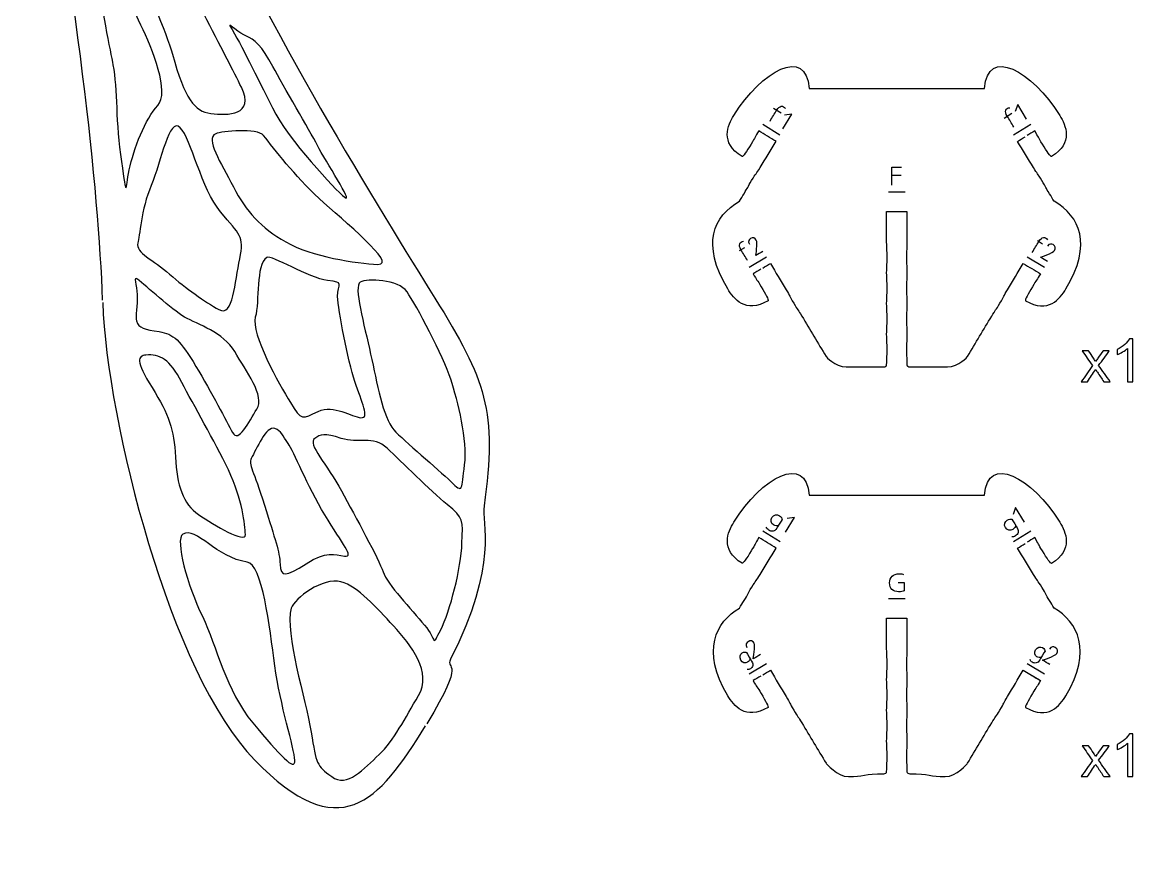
# Model space of a CAD drawing. Extents: x 0 to 1200, y 0 to 700.
# Drawn here: x 551.3 to 715.8, y 163.7 to 285.8 of the extents above; entities that cross this region are included whole.
import ezdxf

# ---------------------------------------------------------------- set-up
doc = ezdxf.new("R2010")
doc.units = 0
doc.header["$MEASUREMENT"] = 0
doc.layers.add('DEFAULT', color=7, linetype='CONTINUOUS')

msp = doc.modelspace()

# ---------------------------------------------------------------- linework, layer by layer
at = {"layer": 'DEFAULT', "color": 7}
for points in [[(662.6, 273.09), (663.73, 272.4)], [(700.06, 271.48), (698.74, 273.64), (698.37, 272.61)], [(663.96, 270.05), (665.28, 272.21), (664.2, 272.07)], [(696.73, 271.65), (697.86, 272.35)], [(663.54, 269.13), (660.99, 270.7)], [(700.69, 270.69), (698.13, 269.13)], [(680.13, 261.73), (680.13, 264.35), (681.55, 264.35)], [(680.13, 263.2), (681.47, 263.2)], [(679.59, 260.73), (682.09, 260.73)], [(701.67, 253.5), (702.44, 253.04)], [(657.57, 252.03), (658.33, 252.49)], [(661.56, 251.06), (658.99, 249.52)], [(702.7, 249.52), (700.13, 251.06)], [(699.76, 211.81), (698.44, 213.97), (698.08, 212.94)], [(664.35, 210.33), (665.67, 212.49), (664.59, 212.34)], [(663.55, 208.88), (660.99, 210.45)], [(700.69, 210.44), (698.13, 208.88)], [(679.59, 200.48), (682.09, 200.48)], [(661.56, 190.81), (658.99, 189.27)], [(702.7, 189.27), (700.13, 190.81)], [(699.56, 189.86), (702.14, 188.32)]]:
    msp.add_lwpolyline(points, dxfattribs=at)
at = {"layer": 'DEFAULT', "color": 1}
for points, knots in [([(563.24, 244.68), (562.67, 261.02), (559.54, 289.9), (552.41, 327.84), (551.34, 333.59), (551.82, 332.93), (553.33, 337.23), (554.01, 339.17), (552.97, 347.73), (552.97, 351.52), (552.96, 353.68), (555.74, 355.42), (558.61, 355.42), (558.61, 354.29), (558.68, 354.42), (558.67, 353.15), (558.68, 351.89), (558.61, 352.01), (558.62, 350.88), (558.62, 349.36), (558.62, 347.85), (558.62, 346.33), (559.06, 346.33), (559.5, 346.33), (559.95, 346.33)], [0, 0, 0, 0, 1, 1, 1, 2, 2, 2, 3, 3, 3, 4, 4, 4, 5, 5, 5, 6, 6, 6, 18.896001, 18.896001, 18.896001, 22.652005, 22.652005, 22.652005, 22.652005]), ([(560.3, 346.33), (560.74, 346.33), (561.18, 346.33), (561.62, 346.33), (561.62, 347.85), (561.62, 349.36), (561.62, 350.88), (561.61, 352.02), (561.55, 351.89), (561.55, 353.16), (561.55, 354.42), (561.62, 354.29), (561.62, 355.42), (564.49, 355.43), (567.26, 353.69), (567.26, 351.53), (567.27, 343.63), (570.08, 342.55), (570.33, 339.6), (570.64, 335.99), (567.5, 334.97), (568.73, 332.77), (569.97, 330.56), (570.83, 327.93), (571.52, 321.34), (572.21, 314.76), (571.56, 325.12), (579.54, 304.4), (585.81, 288.1), (604.92, 256.98), (612.45, 244.95), (619.98, 232.92), (621.73, 228.15), (619.73, 214.19), (619.37, 211.73), (621.92, 205.63), (614.76, 191.48), (613.91, 189.78), (617.29, 191.84), (611.25, 181.93)], [0, 0, 0, 0, 3.746001, 3.746001, 3.746001, 16.652002, 16.652002, 16.652002, 17.652002, 17.652002, 17.652002, 18.652002, 18.652002, 18.652002, 19.652002, 19.652002, 19.652002, 20.652002, 20.652002, 20.652002, 21.652002, 21.652002, 21.652002, 22.652002, 22.652002, 22.652002, 23.652002, 23.652002, 23.652002, 24.652002, 24.652002, 24.652002, 25.652002, 25.652002, 25.652002, 26.652002, 26.652002, 26.652002, 27.652002, 27.652002, 27.652002, 27.652002]), ([(558.56, 323.63), (559.95, 320.47), (567.44, 307.53), (571.29, 300.23), (575.14, 292.94), (581.73, 280.42), (583.79, 276.21), (585.84, 272.01), (581.76, 272.02), (579.28, 272.33), (576.8, 272.64), (575.46, 274.43), (573.57, 281.11), (571.69, 287.79), (562.46, 307.08), (560.18, 311.82), (557.9, 316.56), (557.91, 325.1), (558.56, 323.63)], [1, 1, 1, 1, 2, 2, 2, 3, 3, 3, 4, 4, 4, 5, 5, 5, 6, 6, 6, 7, 7, 7, 7]), ([(561.56, 302.89), (563.23, 299.9), (567.13, 288.9), (568.89, 285.41), (570.66, 281.91), (573.2, 275.39), (571.4, 273.51), (569.59, 271.62), (567.81, 266.99), (567.18, 264), (566.56, 261), (566.9, 259.49), (566.02, 265.21), (565.13, 270.93), (565.48, 275.86), (564.77, 279.54), (564.06, 283.22), (559.3, 306.96), (561.56, 302.89)], [1, 1, 1, 1, 2, 2, 2, 3, 3, 3, 4, 4, 4, 5, 5, 5, 6, 6, 6, 7, 7, 7, 7]), ([(599.09, 259.92), (597.71, 261.01), (590.8, 268.35), (588.38, 273.16), (585.96, 277.96), (583.88, 282.33), (582.09, 285.32), (581.81, 285.79), (583.54, 284.13), (584.56, 283.76), (585.59, 283.38), (586.89, 282.29), (588.45, 279.3), (590.01, 276.31), (593.88, 269.88), (595.05, 267.58), (596.24, 265.28), (600.48, 258.82), (599.09, 259.92)], [1, 1, 1, 1, 2, 2, 2, 3, 3, 3, 4, 4, 4, 5, 5, 5, 6, 6, 6, 7, 7, 7, 7]), ([(660.69, 249.25), (660.31, 249.03), (659.93, 248.8), (659.55, 248.57), (660.13, 247.6), (660.13, 247.74), (660.77, 246.66), (661.42, 245.57), (661.91, 244.69), (661.77, 244.6), (658.42, 242.6), (656.67, 244.92), (655.82, 246.34), (651.81, 253.03), (653.73, 257.09), (657.54, 259.33), (657.77, 259.7), (657.99, 260.07), (658.22, 260.44), (658.81, 261.4), (658.69, 261.33), (659.35, 262.41), (660.01, 263.49), (660, 263.34), (660.59, 264.32), (661.39, 265.61), (662.18, 266.9), (662.97, 268.2), (662.12, 268.72), (661.27, 269.24), (660.41, 269.76), (659.82, 268.79), (659.93, 268.86), (659.27, 267.79), (658.61, 266.71), (658.06, 265.87), (657.92, 265.95), (654.6, 267.99), (655.84, 270.62), (656.7, 272.03), (660.78, 278.68), (667.48, 282.28), (667.84, 276.03), (676.51, 276.03), (685.18, 276.03), (693.84, 276.03), (694.2, 282.28), (700.9, 278.68), (704.98, 272.02), (705.84, 270.62), (707.08, 267.98), (703.75, 265.94), (703.62, 265.86), (703.06, 266.7), (702.4, 267.79), (701.74, 268.86), (701.86, 268.78), (701.26, 269.75), (700.89, 269.52), (700.51, 269.29), (700.13, 269.06)], [0, 0, 0, 0, 3.761827, 3.761827, 3.761827, 4.761827, 4.761827, 4.761827, 5.761827, 5.761827, 5.761827, 6.761827, 6.761827, 6.761827, 7.761827, 7.761827, 7.761827, 11.442316, 11.442316, 11.442316, 12.442316, 12.442316, 12.442316, 13.442316, 13.442316, 13.442316, 26.342476, 26.342476, 26.342476, 34.844011, 34.844011, 34.844011, 35.844011, 35.844011, 35.844011, 36.844011, 36.844011, 36.844011, 37.844011, 37.844011, 37.844011, 38.844011, 38.844011, 38.844011, 112.544011, 112.544011, 112.544011, 113.544011, 113.544011, 113.544011, 114.544011, 114.544011, 114.544011, 115.544011, 115.544011, 115.544011, 116.544011, 116.544011, 116.544011, 120.305941, 120.305941, 120.305941, 120.305941]), ([(570.44, 261.67), (571.95, 265.3), (573.08, 271.88), (574.73, 270.21), (576.38, 268.55), (577.84, 261.19), (580.71, 257.74), (583.58, 254.3), (584.24, 254.23), (583.54, 250.82), (582.83, 247.4), (582.59, 242.07), (580.47, 243.27), (578.35, 244.46), (575.57, 246.39), (573.16, 248.53), (570.74, 250.67), (568.08, 251.65), (568.47, 253.16), (568.72, 254.09), (568.92, 258.05), (570.44, 261.67)], [1, 1, 1, 1, 2, 2, 2, 3, 3, 3, 4, 4, 4, 5, 5, 5, 6, 6, 6, 7, 7, 7, 8, 8, 8, 8]), ([(603.98, 249.98), (600.92, 250.07), (594.07, 251.16), (590.38, 253.29), (586.69, 255.41), (584.49, 257.77), (582.61, 261.47), (580.71, 265.16), (578.39, 268.59), (579.99, 269.32), (580.89, 269.73), (586.15, 270.21), (587.07, 269.05), (588.7, 267.02), (591.68, 263.09), (595.29, 259.75), (598.9, 256.42), (607.03, 249.88), (603.98, 249.98)], [1, 1, 1, 1, 2, 2, 2, 3, 3, 3, 4, 4, 4, 5, 5, 5, 6, 6, 6, 7, 7, 7, 7]), ([(660.99, 249.43), (661.37, 249.66), (661.75, 249.89), (662.13, 250.11), (662.9, 248.81), (663.68, 247.51), (664.46, 246.21), (665.04, 245.23), (664.92, 245.31), (665.57, 244.23), (666.22, 243.14), (666.21, 243.28), (666.79, 242.31), (667.98, 240.32), (669.17, 238.33), (670.36, 236.34), (670.36, 236.34), (671.66, 234.8), (673.35, 234.8), (675.49, 234.8), (676.07, 234.79), (678.92, 234.79), (679.15, 234.79), (679.34, 234.92), (679.34, 235.08), (679.34, 236.22), (679.41, 236.09), (679.41, 237.35), (679.41, 238.62), (679.34, 238.49), (679.34, 239.63), (679.34, 240.76), (679.41, 240.64), (679.41, 241.9), (679.41, 243.16), (679.34, 243.04), (679.34, 244.18), (679.34, 245.32), (679.41, 245.18), (679.41, 246.45), (679.41, 247.71), (679.34, 247.59), (679.34, 248.73), (679.34, 249.86), (679.41, 249.74), (679.41, 251), (679.41, 252.26), (679.34, 252.14), (679.34, 253.28), (679.34, 254.79), (679.34, 256.31), (679.34, 257.82), (680.34, 257.82), (681.34, 257.82), (682.34, 257.82), (682.34, 256.31), (682.34, 254.79), (682.34, 253.28), (682.34, 252.14), (682.28, 252.26), (682.28, 251), (682.28, 249.74), (682.34, 249.86), (682.34, 248.73), (682.34, 247.59), (682.28, 247.71), (682.28, 246.45), (682.28, 245.18), (682.34, 245.32), (682.34, 244.18), (682.34, 243.04), (682.28, 243.16), (682.28, 241.9), (682.28, 240.64), (682.34, 240.76), (682.34, 239.63), (682.34, 238.49), (682.28, 238.62), (682.28, 237.35), (682.28, 236.09), (682.34, 236.22), (682.34, 235.08), (682.34, 234.92), (682.54, 234.79), (682.77, 234.79), (685.61, 234.79), (686.2, 234.8), (688.34, 234.8), (690.03, 234.8), (691.33, 236.34), (691.33, 236.34), (692.51, 238.33), (693.7, 240.32), (694.89, 242.3), (695.48, 243.28), (695.46, 243.14), (696.11, 244.23), (696.76, 245.31), (696.64, 245.23), (697.23, 246.21), (698.01, 247.51), (698.78, 248.81), (699.56, 250.11), (700.42, 249.6), (701.28, 249.09), (702.14, 248.57), (701.55, 247.6), (701.56, 247.74), (700.92, 246.66), (700.27, 245.57), (699.78, 244.69), (699.91, 244.6), (703.26, 242.6), (705.02, 244.92), (705.87, 246.34), (709.88, 253.03), (707.95, 257.08), (704.14, 259.32), (703.91, 259.69), (703.68, 260.06), (703.46, 260.43), (702.86, 261.39), (702.98, 261.32), (702.32, 262.4), (701.66, 263.48), (701.67, 263.34), (701.08, 264.31), (700.29, 265.6), (699.5, 266.89), (698.71, 268.19), (699.08, 268.42), (699.46, 268.65), (699.84, 268.88)], [0, 0, 0, 0, 3.754619, 3.754619, 3.754619, 16.634546, 16.634546, 16.634546, 17.634546, 17.634546, 17.634546, 18.634546, 18.634546, 18.634546, 38.332881, 38.332881, 38.332881, 39.332881, 39.332881, 39.332881, 40.332881, 40.332881, 40.332881, 41.332881, 41.332881, 41.332881, 42.332881, 42.332881, 42.332881, 43.332881, 43.332881, 43.332881, 44.332881, 44.332881, 44.332881, 45.332881, 45.332881, 45.332881, 46.332881, 46.332881, 46.332881, 47.332881, 47.332881, 47.332881, 48.332881, 48.332881, 48.332881, 49.332881, 49.332881, 49.332881, 62.222881, 62.222881, 62.222881, 70.722881, 70.722881, 70.722881, 83.612881, 83.612881, 83.612881, 84.612881, 84.612881, 84.612881, 85.612881, 85.612881, 85.612881, 86.612881, 86.612881, 86.612881, 87.612881, 87.612881, 87.612881, 88.612881, 88.612881, 88.612881, 89.612881, 89.612881, 89.612881, 90.612881, 90.612881, 90.612881, 91.612881, 91.612881, 91.612881, 92.612881, 92.612881, 92.612881, 93.612881, 93.612881, 93.612881, 94.612881, 94.612881, 94.612881, 114.300603, 114.300603, 114.300603, 115.300603, 115.300603, 115.300603, 116.300603, 116.300603, 116.300603, 129.186169, 129.186169, 129.186169, 137.694218, 137.694218, 137.694218, 138.694218, 138.694218, 138.694218, 139.694218, 139.694218, 139.694218, 140.694218, 140.694218, 140.694218, 141.694218, 141.694218, 141.694218, 145.394543, 145.394543, 145.394543, 146.394543, 146.394543, 146.394543, 147.394543, 147.394543, 147.394543, 160.290003, 160.290003, 160.290003, 164.041696, 164.041696, 164.041696, 164.041696]), ([(595.15, 228.19), (592.8, 227.11), (592.74, 226.77), (591.04, 229.5), (589.36, 232.22), (585.18, 239.78), (585.85, 242.14), (586.51, 244.51), (585.88, 249.87), (587.54, 251), (588.23, 251.45), (593.82, 247.92), (596.53, 247.6), (599.24, 247.27), (597.98, 247.18), (598.04, 245.2), (598.1, 243.22), (599.56, 235.75), (600.6, 232.62), (601.64, 229.49), (602.85, 227.15), (601.48, 227.27), (600.11, 227.39), (597.51, 229.26), (595.15, 228.19)], [1, 1, 1, 1, 2, 2, 2, 3, 3, 3, 4, 4, 4, 5, 5, 5, 6, 6, 6, 7, 7, 7, 8, 8, 8, 9, 9, 9, 9]), ([(568.4, 247.8), (569.72, 246.76), (573.4, 243.33), (575.38, 242.18), (577.37, 241.03), (581.11, 239.94), (582.8, 237.06), (584.49, 234.17), (587.32, 230.45), (586.09, 228.54), (584.84, 226.65), (583.37, 223.41), (582.48, 225.07), (581.58, 226.74), (579.39, 230.97), (577.05, 234.87), (574.71, 238.77), (573.76, 239.68), (571.63, 240.01), (569.49, 240.35), (568.53, 240.5), (568.25, 241.61), (568.09, 242.2), (568.43, 243.89), (568.36, 245.5), (568.29, 246.89), (567.74, 248.32), (568.4, 247.8)], [1, 1, 1, 1, 2, 2, 2, 3, 3, 3, 4, 4, 4, 5, 5, 5, 6, 6, 6, 7, 7, 7, 8, 8, 8, 9, 9, 9, 10, 10, 10, 10]), ([(614.8, 217.81), (612.91, 219.69), (607.83, 223.8), (606.37, 225.49), (604.69, 227.42), (603.89, 232.37), (602.93, 236.7), (601.98, 241.03), (600.35, 246.77), (601.38, 247.35), (602.42, 247.93), (607.01, 247.77), (608.33, 245.9), (609.66, 244.03), (613.7, 236.27), (614.78, 232.97), (615.86, 229.68), (617.33, 223.94), (616.85, 220.29), (616.37, 216.63), (616.69, 215.92), (614.8, 217.81)], [1, 1, 1, 1, 2, 2, 2, 3, 3, 3, 4, 4, 4, 5, 5, 5, 6, 6, 6, 7, 7, 7, 8, 8, 8, 8]), ([(563.25, 244.33), (563.89, 226.64), (573.24, 189.39), (585.76, 176.55), (598.29, 163.71), (604.08, 170.23), (611.06, 181.63)], [0, 0, 0, 0, 1, 1, 1, 2, 2, 2, 2]), ([(569.65, 236.54), (571.67, 236.73), (573.22, 235.92), (574.97, 232.5), (576.72, 229.09), (579.8, 223.89), (581.87, 219.53), (583.93, 215.17), (584.34, 211.37), (584.38, 209.96), (584.43, 208.55), (579.77, 211.3), (577.46, 212.91), (575.16, 214.52), (574.23, 217.26), (574.03, 221.43), (573.83, 225.59), (573.09, 227.64), (570.56, 231.72), (568.04, 235.81), (568.48, 236.42), (569.65, 236.54)], [1, 1, 1, 1, 2, 2, 2, 3, 3, 3, 4, 4, 4, 5, 5, 5, 6, 6, 6, 7, 7, 7, 8, 8, 8, 8]), ([(596.16, 212.86), (598.81, 208.49), (600.54, 206.58), (599.08, 206.76), (597.61, 206.93), (596.4, 207.59), (593.37, 205.63), (590.35, 203.67), (589.56, 203.61), (589.52, 205.54), (589.47, 207.48), (588.79, 209.13), (587.2, 214.33), (585.61, 219.52), (584.8, 220.38), (585.25, 221.21), (586.02, 222.65), (587.46, 226.11), (588.73, 225.66), (589.77, 225.27), (589.84, 224.65), (590.7, 223.45), (591.56, 222.26), (593.51, 217.23), (596.16, 212.86)], [1, 1, 1, 1, 2, 2, 2, 3, 3, 3, 4, 4, 4, 5, 5, 5, 6, 6, 6, 7, 7, 7, 8, 8, 8, 9, 9, 9, 9]), ([(610.9, 196.55), (608.96, 198.9), (605.41, 202.56), (604.77, 204.45), (604.13, 206.34), (600.72, 212.53), (598.61, 216.43), (596.51, 220.32), (593.51, 223.4), (594.65, 224.19), (595.48, 224.77), (596.06, 225.06), (598.57, 224.2), (601.08, 223.34), (603.26, 224.71), (605.38, 222.73), (607.5, 220.75), (611.75, 216.51), (614.26, 214.41), (616.77, 212.31), (616.57, 212.18), (616.45, 208.64), (616.34, 205.1), (614.69, 198.52), (613.3, 195.86), (611.92, 193.21), (612.84, 194.21), (610.9, 196.55)], [1, 1, 1, 1, 2, 2, 2, 3, 3, 3, 4, 4, 4, 5, 5, 5, 6, 6, 6, 7, 7, 7, 8, 8, 8, 9, 9, 9, 10, 10, 10, 10]), ([(660.69, 189), (660.31, 188.77), (659.93, 188.55), (659.55, 188.32), (660.13, 187.35), (660.13, 187.48), (660.77, 186.41), (661.42, 185.32), (661.91, 184.44), (661.77, 184.35), (658.42, 182.35), (656.67, 184.67), (655.82, 186.09), (651.81, 192.78), (654.07, 197.05), (657.55, 199.07), (657.77, 199.44), (658, 199.81), (658.23, 200.18), (658.82, 201.15), (658.7, 201.08), (659.36, 202.15), (660.02, 203.23), (660.01, 203.09), (660.6, 204.06), (661.39, 205.36), (662.19, 206.65), (662.98, 207.94), (662.12, 208.46), (661.27, 208.99), (660.42, 209.51), (659.82, 208.53), (659.94, 208.61), (659.28, 207.54), (658.62, 206.45), (658.07, 205.61), (657.93, 205.7), (654.61, 207.73), (655.84, 210.37), (656.71, 211.78), (660.78, 218.43), (667.49, 222.03), (667.84, 215.78), (676.51, 215.78), (685.18, 215.78), (693.84, 215.78), (694.2, 222.02), (700.9, 218.43), (704.98, 211.77), (705.84, 210.37), (707.08, 207.73), (703.75, 205.69), (703.62, 205.61), (703.06, 206.45), (702.4, 207.54), (701.74, 208.61), (701.86, 208.53), (701.26, 209.5), (700.89, 209.27), (700.51, 209.04), (700.14, 208.81)], [0, 0, 0, 0, 3.761827, 3.761827, 3.761827, 4.761827, 4.761827, 4.761827, 5.761827, 5.761827, 5.761827, 6.761827, 6.761827, 6.761827, 7.761827, 7.761827, 7.761827, 11.442316, 11.442316, 11.442316, 12.442316, 12.442316, 12.442316, 13.442316, 13.442316, 13.442316, 26.337776, 26.337776, 26.337776, 34.839312, 34.839312, 34.839312, 35.839312, 35.839312, 35.839312, 36.839312, 36.839312, 36.839312, 37.839312, 37.839312, 37.839312, 38.839312, 38.839312, 38.839312, 112.539312, 112.539312, 112.539312, 113.539312, 113.539312, 113.539312, 114.539312, 114.539312, 114.539312, 115.539312, 115.539312, 115.539312, 116.539312, 116.539312, 116.539312, 120.291857, 120.291857, 120.291857, 120.291857]), ([(575.12, 210.01), (577.09, 211.23), (580.13, 206.46), (584.65, 205.89), (586.9, 205.6), (587.97, 196.32), (588.74, 190.52), (589.51, 184.72), (591.64, 178.32), (591.71, 176.52), (591.78, 174.73), (589.51, 177.25), (585.49, 182.05), (581.46, 186.86), (580.18, 193.38), (578.01, 197.86), (575.82, 202.36), (573.91, 209.27), (575.12, 210.01)], [1, 1, 1, 1, 2, 2, 2, 3, 3, 3, 4, 4, 4, 5, 5, 5, 6, 6, 6, 7, 7, 7, 7]), ([(660.99, 189.18), (661.37, 189.41), (661.75, 189.64), (662.13, 189.86), (662.9, 188.56), (663.68, 187.26), (664.46, 185.96), (665.04, 184.98), (664.92, 185.06), (665.57, 183.97), (666.22, 182.89), (666.21, 183.03), (666.79, 182.05), (667.98, 180.06), (669.17, 178.08), (670.36, 176.09), (670.36, 176.09), (672.01, 174.11), (673.69, 174.11), (675.83, 174.11), (676.07, 174.54), (678.92, 174.54), (679.15, 174.54), (679.34, 174.67), (679.34, 174.83), (679.34, 175.97), (679.41, 175.84), (679.41, 177.1), (679.41, 178.37), (679.34, 178.24), (679.34, 179.38), (679.34, 180.51), (679.41, 180.39), (679.41, 181.65), (679.41, 182.91), (679.34, 182.79), (679.34, 183.93), (679.34, 185.06), (679.41, 184.94), (679.41, 186.2), (679.41, 187.46), (679.34, 187.34), (679.34, 188.48), (679.34, 189.61), (679.41, 189.48), (679.41, 190.75), (679.41, 192.01), (679.34, 191.89), (679.34, 193.03), (679.34, 194.54), (679.34, 196.06), (679.34, 197.57), (680.34, 197.57), (681.34, 197.57), (682.34, 197.57), (682.34, 196.06), (682.34, 194.54), (682.34, 193.03), (682.34, 191.89), (682.28, 192.01), (682.28, 190.75), (682.28, 189.48), (682.34, 189.61), (682.34, 188.48), (682.34, 187.34), (682.28, 187.46), (682.28, 186.2), (682.28, 184.94), (682.34, 185.06), (682.34, 183.93), (682.34, 182.79), (682.28, 182.91), (682.28, 181.65), (682.28, 180.39), (682.34, 180.51), (682.34, 179.38), (682.34, 178.24), (682.28, 178.37), (682.28, 177.1), (682.28, 175.84), (682.34, 175.97), (682.34, 174.83), (682.34, 174.67), (682.54, 174.54), (682.77, 174.54), (685.61, 174.54), (685.85, 174.11), (688, 174.11), (689.69, 174.11), (691.33, 176.09), (691.33, 176.09), (692.51, 178.08), (693.7, 180.07), (694.89, 182.06), (695.48, 183.03), (695.46, 182.89), (696.11, 183.97), (696.76, 185.06), (696.64, 184.98), (697.23, 185.96), (698.01, 187.26), (698.78, 188.56), (699.56, 189.87), (700.42, 189.35), (701.28, 188.84), (702.14, 188.32), (701.55, 187.35), (701.56, 187.48), (700.92, 186.41), (700.27, 185.32), (699.78, 184.44), (699.91, 184.35), (703.26, 182.35), (705.02, 184.67), (705.87, 186.09), (709.88, 192.78), (707.61, 197.04), (704.14, 199.07), (703.91, 199.44), (703.68, 199.81), (703.46, 200.18), (702.86, 201.14), (702.99, 201.07), (702.33, 202.15), (701.66, 203.23), (701.67, 203.08), (701.08, 204.06), (700.29, 205.35), (699.5, 206.65), (698.71, 207.94), (699.08, 208.17), (699.46, 208.4), (699.84, 208.63)], [0, 0, 0, 0, 3.754619, 3.754619, 3.754619, 16.634546, 16.634546, 16.634546, 17.634546, 17.634546, 17.634546, 18.634546, 18.634546, 18.634546, 38.331509, 38.331509, 38.331509, 39.331509, 39.331509, 39.331509, 40.331509, 40.331509, 40.331509, 41.331509, 41.331509, 41.331509, 42.331509, 42.331509, 42.331509, 43.331509, 43.331509, 43.331509, 44.331509, 44.331509, 44.331509, 45.331509, 45.331509, 45.331509, 46.331509, 46.331509, 46.331509, 47.331509, 47.331509, 47.331509, 48.331509, 48.331509, 48.331509, 49.331509, 49.331509, 49.331509, 62.221509, 62.221509, 62.221509, 70.721509, 70.721509, 70.721509, 83.611509, 83.611509, 83.611509, 84.611509, 84.611509, 84.611509, 85.611509, 85.611509, 85.611509, 86.611509, 86.611509, 86.611509, 87.611509, 87.611509, 87.611509, 88.611509, 88.611509, 88.611509, 89.611509, 89.611509, 89.611509, 90.611509, 90.611509, 90.611509, 91.611509, 91.611509, 91.611509, 92.611509, 92.611509, 92.611509, 93.611509, 93.611509, 93.611509, 94.611509, 94.611509, 94.611509, 114.300435, 114.300435, 114.300435, 115.300435, 115.300435, 115.300435, 116.300435, 116.300435, 116.300435, 129.193728, 129.193728, 129.193728, 137.701777, 137.701777, 137.701777, 138.701777, 138.701777, 138.701777, 139.701777, 139.701777, 139.701777, 140.701777, 140.701777, 140.701777, 141.701777, 141.701777, 141.701777, 145.399344, 145.399344, 145.399344, 146.399344, 146.399344, 146.399344, 147.399344, 147.399344, 147.399344, 160.294804, 160.294804, 160.294804, 164.046497, 164.046497, 164.046497, 164.046497]), ([(604.17, 177.36), (601.97, 175.29), (599.41, 172.39), (597.16, 174.1), (594.91, 175.81), (594.89, 175.86), (594.12, 180.71), (593.35, 185.56), (590.13, 195.31), (591.18, 199.07), (591.58, 200.45), (595.91, 203.72), (598.52, 202.97), (601.13, 202.23), (603.73, 199.19), (606.33, 196.42), (608.93, 193.65), (612.06, 189.48), (610.04, 186.13), (608.02, 182.77), (606.37, 179.42), (604.17, 177.36)], [1, 1, 1, 1, 2, 2, 2, 3, 3, 3, 4, 4, 4, 5, 5, 5, 6, 6, 6, 7, 7, 7, 8, 8, 8, 8])]:
    msp.add_open_spline(points, degree=3, knots=knots, dxfattribs=at)
at = {"layer": 'DEFAULT', "color": 7}
for points, knots in [([(662.07, 271.21), (662.4, 271.75), (662.73, 272.28), (663.06, 272.82), (663.48, 273.51), (664, 273.57), (664.34, 273.05)], [0, 0, 0, 0, 5.347378, 5.347378, 5.347378, 6.347378, 6.347378, 6.347378, 6.347378]), ([(698.17, 270.32), (697.84, 270.86), (697.51, 271.4), (697.19, 271.93), (696.76, 272.62), (696.95, 273.12), (697.56, 273.18)], [0, 0, 0, 0, 5.347708, 5.347708, 5.347708, 6.347708, 6.347708, 6.347708, 6.347708]), ([(658.74, 250.54), (658.42, 251.08), (658.1, 251.61), (657.77, 252.15), (657.36, 252.85), (657.55, 253.34), (658.16, 253.4)], [0, 0, 0, 0, 5.346642, 5.346642, 5.346642, 6.346642, 6.346642, 6.346642, 6.346642]), ([(661.01, 251.9), (660.66, 251.69), (660.31, 251.48), (659.96, 251.27), (659.96, 251.27), (660.27, 253.18), (660.03, 253.58), (659.85, 253.89), (659.55, 254.02), (659.18, 253.8), (658.98, 253.68), (658.76, 253.37), (659.01, 252.96)], [0, 0, 0, 0, 3.463759, 3.463759, 3.463759, 4.463759, 4.463759, 4.463759, 5.463759, 5.463759, 5.463759, 6.463759, 6.463759, 6.463759, 6.463759]), ([(700.91, 251.75), (701.23, 252.29), (701.56, 252.83), (701.88, 253.37), (702.29, 254.07), (702.82, 254.13), (703.16, 253.62)], [0, 0, 0, 0, 5.3475, 5.3475, 5.3475, 6.3475, 6.3475, 6.3475, 6.3475]), ([(703.18, 250.4), (702.83, 250.6), (702.48, 250.81), (702.13, 251.02), (702.13, 251.02), (703.96, 251.65), (704.2, 252.05), (704.39, 252.37), (704.36, 252.69), (703.99, 252.91), (703.79, 253.03), (703.42, 253.08), (703.17, 252.67)], [0, 0, 0, 0, 3.462901, 3.462901, 3.462901, 4.462901, 4.462901, 4.462901, 5.462901, 5.462901, 5.462901, 6.462901, 6.462901, 6.462901, 6.462901]), ([(663.3, 211.28), (663.14, 211.21), (662.82, 211.26), (662.58, 211.41), (662.2, 211.64), (662.1, 212.09), (662.33, 212.46), (662.6, 212.92), (663.1, 212.97), (663.45, 212.75), (663.72, 212.59), (663.86, 212.33), (663.86, 212.18), (663.78, 212.07), (663.07, 210.91), (663.07, 210.91), (662.85, 210.54), (662.76, 210.54), (662.53, 210.48), (662.31, 210.42), (662.08, 210.49), (661.9, 210.6), (661.73, 210.71), (661.57, 210.87), (661.51, 211.03)], [0, 0, 0, 0, 1, 1, 1, 2, 2, 2, 3, 3, 3, 4, 4, 4, 5, 5, 5, 6, 6, 6, 7, 7, 7, 8, 8, 8, 8]), ([(698.44, 211.31), (698.43, 211.13), (698.24, 210.87), (698, 210.73), (697.61, 210.49), (697.17, 210.61), (696.94, 210.98), (696.66, 211.43), (696.85, 211.9), (697.2, 212.11), (697.47, 212.28), (697.76, 212.29), (697.89, 212.22), (697.96, 212.1), (698.66, 210.94), (698.66, 210.94), (698.89, 210.57), (698.85, 210.49), (698.8, 210.26), (698.75, 210.03), (698.58, 209.86), (698.4, 209.75), (698.23, 209.65), (698.02, 209.58), (697.85, 209.6)], [0, 0, 0, 0, 1, 1, 1, 2, 2, 2, 3, 3, 3, 4, 4, 4, 5, 5, 5, 6, 6, 6, 7, 7, 7, 8, 8, 8, 8]), ([(681.06, 202.88), (681.34, 202.88), (681.63, 202.88), (681.92, 202.88), (681.92, 202.46), (681.92, 202.04), (681.92, 201.62), (681.77, 201.57), (681.47, 201.48), (681.11, 201.48), (680.72, 201.48), (680.39, 201.58), (680.13, 201.82), (679.91, 202.04), (679.77, 202.39), (679.77, 202.8), (679.77, 203.58), (680.31, 204.16), (681.19, 204.16), (681.49, 204.16), (681.73, 204.09), (681.84, 204.04)], [0, 0, 0, 0, 2.453, 2.453, 2.453, 6.033, 6.033, 6.033, 7.033, 7.033, 7.033, 8.033, 8.033, 8.033, 9.033, 9.033, 9.033, 10.033, 10.033, 10.033, 11.033, 11.033, 11.033, 11.033]), ([(660.68, 192.2), (660.31, 191.98), (659.95, 191.76), (659.58, 191.54), (659.58, 191.54), (659.95, 193.49), (659.71, 193.89), (659.53, 194.2), (659.22, 194.33), (658.82, 194.09), (658.61, 193.97), (658.38, 193.65), (658.62, 193.24)], [0, 0, 0, 0, 3.64366, 3.64366, 3.64366, 4.64366, 4.64366, 4.64366, 5.64366, 5.64366, 5.64366, 6.64366, 6.64366, 6.64366, 6.64366]), ([(659.13, 191.58), (659.13, 191.41), (658.96, 191.17), (658.75, 191.04), (658.4, 190.84), (657.99, 190.98), (657.77, 191.35), (657.49, 191.81), (657.64, 192.25), (657.96, 192.44), (658.2, 192.58), (658.46, 192.57), (658.59, 192.5), (658.65, 192.38), (659.35, 191.21), (659.35, 191.21), (659.57, 190.84), (659.54, 190.76), (659.5, 190.55), (659.47, 190.33), (659.32, 190.17), (659.16, 190.08), (659.01, 189.99), (658.81, 189.93), (658.66, 189.96)], [0, 0, 0, 0, 1, 1, 1, 2, 2, 2, 3, 3, 3, 4, 4, 4, 5, 5, 5, 6, 6, 6, 7, 7, 7, 8, 8, 8, 8]), ([(702.23, 191.78), (702.08, 191.7), (701.79, 191.73), (701.58, 191.86), (701.24, 192.07), (701.16, 192.5), (701.39, 192.87), (701.66, 193.33), (702.12, 193.4), (702.44, 193.21), (702.68, 193.07), (702.79, 192.83), (702.79, 192.68), (702.71, 192.57), (702.01, 191.41), (702.01, 191.41), (701.79, 191.03), (701.71, 191.03), (701.5, 190.96), (701.29, 190.89), (701.08, 190.94), (700.92, 191.04), (700.77, 191.13), (700.63, 191.28), (700.58, 191.43)], [0, 0, 0, 0, 1, 1, 1, 2, 2, 2, 3, 3, 3, 4, 4, 4, 5, 5, 5, 6, 6, 6, 7, 7, 7, 8, 8, 8, 8]), ([(703.52, 190.7), (703.15, 190.92), (702.78, 191.14), (702.41, 191.36), (702.41, 191.36), (704.31, 191.95), (704.55, 192.35), (704.74, 192.66), (704.7, 192.99), (704.31, 193.23), (704.09, 193.36), (703.7, 193.41), (703.46, 193)], [0, 0, 0, 0, 3.64366, 3.64366, 3.64366, 4.64366, 4.64366, 4.64366, 5.64366, 5.64366, 5.64366, 6.64366, 6.64366, 6.64366, 6.64366])]:
    msp.add_open_spline(points, degree=3, knots=knots, dxfattribs=at)
at = {"layer": 'DEFAULT', "color": 38}
for points, knots in [([(715.78, 232.6), (715.53, 232.6), (715.27, 232.6), (715.01, 232.6), (715.01, 234.25), (715.01, 235.89), (715.01, 237.54), (714.82, 237.36), (714.58, 237.18), (714.28, 237.01), (713.97, 236.83), (713.7, 236.69), (713.46, 236.61), (713.46, 236.86), (713.46, 237.1), (713.46, 237.35), (713.89, 237.56), (714.27, 237.81), (714.6, 238.1), (714.92, 238.39), (715.15, 238.67), (715.29, 238.94), (715.45, 238.94), (715.62, 238.94), (715.78, 238.94), (715.78, 236.83), (715.78, 234.71), (715.78, 232.6)], [17.969, 17.969, 17.969, 17.969, 20.166, 20.166, 20.166, 34.168, 34.168, 34.168, 35.168, 35.168, 35.168, 36.168, 36.168, 36.168, 38.292, 38.292, 38.292, 39.292, 39.292, 39.292, 40.292, 40.292, 40.292, 41.708, 41.708, 41.708, 59.677, 59.677, 59.677, 59.677]), ([(708.15, 232.6), (708.71, 233.39), (709.27, 234.18), (709.82, 234.98), (709.31, 235.71), (708.79, 236.44), (708.28, 237.17), (708.6, 237.17), (708.92, 237.17), (709.25, 237.17), (709.48, 236.82), (709.72, 236.46), (709.95, 236.1), (710.08, 235.9), (710.19, 235.73), (710.27, 235.59), (710.39, 235.78), (710.51, 235.95), (710.62, 236.09), (710.87, 236.45), (711.13, 236.81), (711.39, 237.17), (711.7, 237.17), (712.01, 237.17), (712.31, 237.17), (711.79, 236.46), (711.26, 235.74), (710.73, 235.02), (711.3, 234.21), (711.87, 233.41), (712.43, 232.6), (712.12, 232.6), (711.8, 232.6), (711.48, 232.6), (711.17, 233.07), (710.86, 233.55), (710.54, 234.02), (710.46, 234.15), (710.38, 234.28), (710.29, 234.4), (709.89, 233.8), (709.49, 233.2), (709.09, 232.6), (708.78, 232.6), (708.47, 232.6), (708.15, 232.6)], [0, 0, 0, 0, 8.235918, 8.235918, 8.235918, 15.849393, 15.849393, 15.849393, 18.596393, 18.596393, 18.596393, 22.229807, 22.229807, 22.229807, 23.229807, 23.229807, 23.229807, 24.229807, 24.229807, 24.229807, 27.993674, 27.993674, 27.993674, 30.617674, 30.617674, 30.617674, 38.189279, 38.189279, 38.189279, 46.574462, 46.574462, 46.574462, 49.271462, 49.271462, 49.271462, 54.099611, 54.099611, 54.099611, 55.396852, 55.396852, 55.396852, 61.542099, 61.542099, 61.542099, 64.203099, 64.203099, 64.203099, 64.203099]), ([(715.78, 174.11), (715.53, 174.11), (715.27, 174.11), (715.01, 174.11), (715.01, 175.76), (715.01, 177.4), (715.01, 179.05), (714.82, 178.87), (714.58, 178.69), (714.28, 178.52), (713.97, 178.34), (713.7, 178.2), (713.46, 178.12), (713.46, 178.36), (713.46, 178.61), (713.46, 178.86), (713.89, 179.07), (714.27, 179.31), (714.6, 179.6), (714.92, 179.89), (715.15, 180.18), (715.29, 180.45), (715.45, 180.45), (715.62, 180.45), (715.78, 180.45), (715.78, 178.34), (715.78, 176.22), (715.78, 174.11)], [17.969, 17.969, 17.969, 17.969, 20.166, 20.166, 20.166, 34.168, 34.168, 34.168, 35.168, 35.168, 35.168, 36.168, 36.168, 36.168, 38.292, 38.292, 38.292, 39.292, 39.292, 39.292, 40.292, 40.292, 40.292, 41.708, 41.708, 41.708, 59.677, 59.677, 59.677, 59.677]), ([(708.15, 174.11), (708.71, 174.9), (709.27, 175.69), (709.82, 176.49), (709.31, 177.22), (708.79, 177.95), (708.28, 178.68), (708.6, 178.68), (708.92, 178.68), (709.25, 178.68), (709.48, 178.33), (709.72, 177.97), (709.95, 177.61), (710.08, 177.41), (710.19, 177.24), (710.27, 177.1), (710.39, 177.29), (710.51, 177.46), (710.62, 177.6), (710.87, 177.96), (711.13, 178.32), (711.39, 178.68), (711.7, 178.68), (712.01, 178.68), (712.31, 178.68), (711.79, 177.97), (711.26, 177.25), (710.73, 176.53), (711.3, 175.72), (711.87, 174.92), (712.43, 174.11), (712.12, 174.11), (711.8, 174.11), (711.48, 174.11), (711.17, 174.58), (710.86, 175.06), (710.54, 175.53), (710.46, 175.66), (710.38, 175.79), (710.29, 175.91), (709.89, 175.31), (709.49, 174.71), (709.09, 174.11), (708.78, 174.11), (708.47, 174.11), (708.15, 174.11)], [0, 0, 0, 0, 8.235918, 8.235918, 8.235918, 15.849393, 15.849393, 15.849393, 18.596393, 18.596393, 18.596393, 22.229807, 22.229807, 22.229807, 23.229807, 23.229807, 23.229807, 24.229807, 24.229807, 24.229807, 27.993674, 27.993674, 27.993674, 30.617674, 30.617674, 30.617674, 38.189279, 38.189279, 38.189279, 46.574462, 46.574462, 46.574462, 49.271462, 49.271462, 49.271462, 54.099611, 54.099611, 54.099611, 55.396852, 55.396852, 55.396852, 61.542099, 61.542099, 61.542099, 64.203099, 64.203099, 64.203099, 64.203099])]:
    msp.add_open_spline(points, degree=3, knots=knots, dxfattribs=at)

doc.saveas('drawing.dxf')
